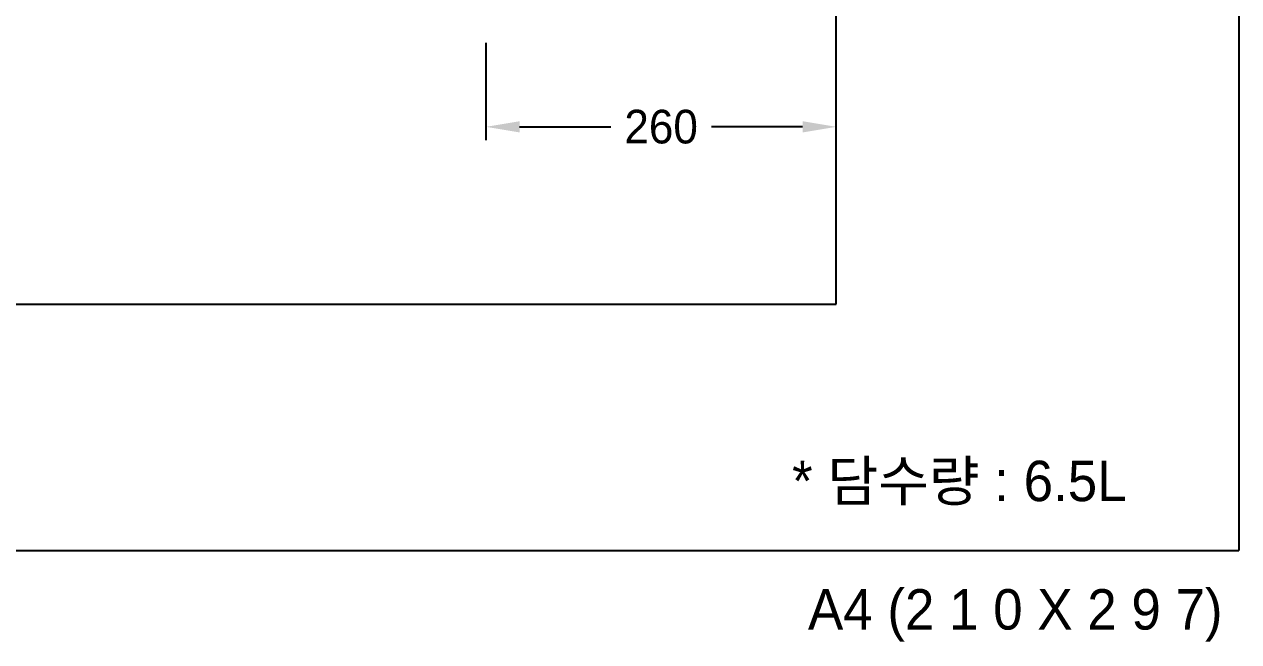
# Model space of a CAD drawing. Header units: millimetres. Extents: x 0 to 4460, y -80 to 3036.
# Drawn here: x 1259 to 2160, y -68 to 391 of the extents above; entities that cross this region are included whole.
import ezdxf
from ezdxf.enums import TextEntityAlignment as Align

# ---------------------------------------------------------------- set-up
doc = ezdxf.new("R2010")
doc.units = ezdxf.units.MM
doc.header["$LTSCALE"] = 0.5
doc.header["$MEASUREMENT"] = 0
for name, color, linetype in [('TEXT', 7, 'Continuous'), ('도각라인', 7, 'Continuous'), ('외형선', 3, 'Continuous'), ('치수선', 7, 'Continuous')]:
    doc.layers.add(name, color=color, linetype=linetype)
doc.styles.add('____', font='')
doc.styles.add('타이틀', font='H2GTRM.TTF', dxfattribs={"height": 25})
doc.styles.get('____').set_extended_font_data('굴림')
doc.dimstyles.new('MSADIM', dxfattribs={"dimtxt": 35, "dimasz": 25, "dimexe": 10, "dimexo": 7.5, "dimgap": 0.09, "dimtad": 0, "dimtoh": 1, "dimdec": 0, "dimzin": 1, "dimdsep": 46, "dimtxsty": '____', "dimcen": 11.25, "dimadec": 0, "dimazin": 0, "dimtfac": 1, "dimtdec": 4, "dimtix": 1, "dimtmove": 0, "dimatfit": 3, "dimfxl": 1, "dimtolj": 1, "dimtzin": 1, "dimarcsym": 0})

# ---------------------------------------------------------------- blocks, each defined once
blk = doc.blocks.new('*D12')
at = {"layer": '치수선', "color": 0, "linetype": 'Continuous', "lineweight": -2, "transparency": 16777216}
for p, q in [((1601.43, 376.95), (1601.43, 304.45)), ((1861.43, 321.95), (1861.43, 324.45)), ((1626.43, 314.45), (1694.13, 314.45)), ((1836.43, 314.45), (1768.73, 314.45))]:
    blk.add_line(p, q, dxfattribs=at)
at = {"layer": '치수선', "color": 0, "linetype": 'Continuous', "transparency": 16777216}
for points in [[(1626.43, 318.62), (1626.43, 310.28), (1601.43, 314.45)], [(1836.43, 318.62), (1836.43, 310.28), (1861.43, 314.45)]]:
    blk.add_solid(points, dxfattribs=at)
at = {"layer": '치수선', "color": 0, "linetype": 'Continuous', "transparency": 16777216, "insert": (1731.43, 314.45), "char_height": 25, "attachment_point": 5, "style": '____'}
blk.add_mtext('\\A1;260', dxfattribs=at)

msp = doc.modelspace()

# ---------------------------------------------------------------- linework, layer by layer
at = {"layer": '도각라인', "color": 7}
for p in [(2160, 3036), (0, 0)]:
    msp.add_line(p, (2160, 0), dxfattribs=at)
at = {"layer": '외형선', "linetype": 'Continuous'}
for points in [[(1861.43, 182.77), (1861.43, 1110.45)], [(201.42, 182.77), (1861.43, 182.77)]]:
    msp.add_lwpolyline(points, dxfattribs=at)

# ---------------------------------------------------------------- texts
at = {"layer": 'TEXT', "style": '타이틀'}
msp.add_text('* 담수량 : 6.5L', height=30, dxfattribs=at).set_placement((1952.72, 51.52), align=Align.MIDDLE_CENTER)
msp.add_text('A4 (2 1 0 X 2 9 7)', height=30, dxfattribs=at).set_placement((2148, -43.82), align=Align.MIDDLE_RIGHT)

# ---------------------------------------------------------------- dimensions: what is measured, and where the dimension line sits
at = {"layer": '치수선', "linetype": 'Continuous'}
dim = msp.add_linear_dim(base=(1861.43, 314.45), p1=(1601.43, 384.45), p2=(1861.43, 314.45), dimstyle='MSADIM', override={"dimtxt": 25, "dimgap": 10, "dimtih": 1}, dxfattribs=at)
dim.commit()
dim.dimension.update_dxf_attribs({"geometry": '*D12', "text_midpoint": (1731.43, 314.45)})

doc.saveas('drawing.dxf')
